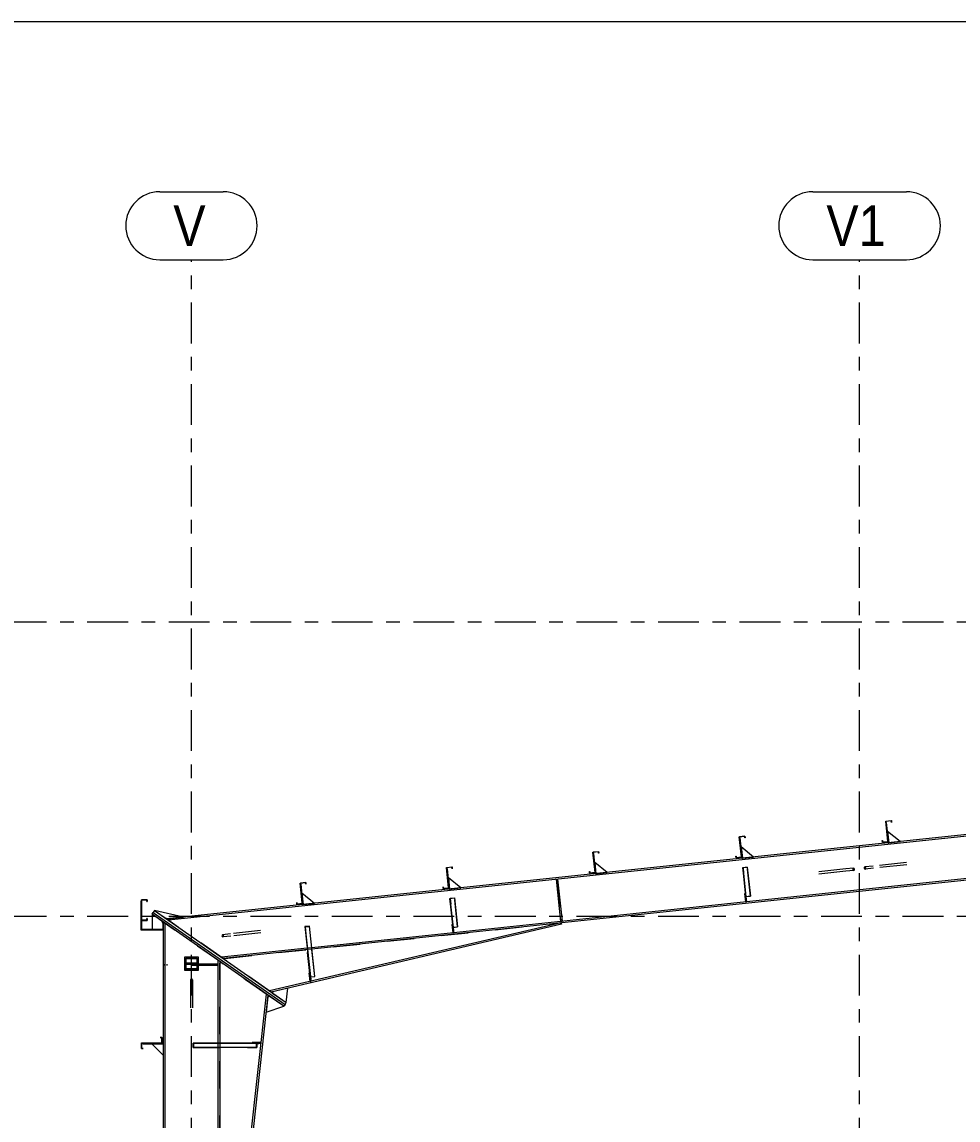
# Model space of a CAD drawing. Header units: millimetres. Extents: x -49 to 773, y -79 to 495.
# Drawn here: x 129.2 to 198.1, y 414.4 to 495.2 of the extents above; entities that cross this region are included whole.
import ezdxf

# ---------------------------------------------------------------- set-up
doc = ezdxf.new("R2010")
doc.units = ezdxf.units.MM
for name, pattern in [('XKITLINE00', [0]), ('XKITLINE02', [4, 2, -2]), ('XKITLINE03', [6, 3, -1, 1, -1])]:
    doc.linetypes.add(name, pattern=pattern)
for name, color, linetype, lineweight in [('DrawingSheet', 5, 'Continuous', 0), ('Part', 2, 'Continuous', 0), ('S-grid', 1, 'Continuous', 0)]:
    doc.layers.add(name, color=color, linetype=linetype, lineweight=lineweight)
doc.styles.add('ARIAL', font='ARIAL.TTF')

# ---------------------------------------------------------------- blocks, each defined once
blk = doc.blocks.new('*A285')
at = {"layer": 'Part'}
blk.add_hatch(color=3, dxfattribs=at).paths.add_polyline_path([(150.015, 428.642), (150.346, 428.677), (150.349, 428.649), (150.034, 428.615), (150.09, 428.084), (150.074, 428.083)], flags=17)
blk = doc.blocks.new('*A286')
at = {"layer": 'Part'}
blk.add_hatch(color=3, dxfattribs=at).paths.add_polyline_path([(160.689, 430.718), (161.021, 430.753), (161.023, 430.732), (160.708, 430.699), (160.75, 430.3), (160.734, 430.298)], flags=17)
blk = doc.blocks.new('*A287')
at = {"layer": 'Part'}
blk.add_hatch(color=3, dxfattribs=at).paths.add_polyline_path([(182.236, 432.991), (182.568, 433.026), (182.57, 433.005), (182.255, 432.971), (182.297, 432.573), (182.281, 432.571)], flags=17)
blk = doc.blocks.new('*A294')
at = {"layer": 'Part'}
blk.add_hatch(color=3, dxfattribs=at).paths.add_polyline_path([(192.756, 436.396), (193.17, 436.44), (193.183, 436.315), (193.168, 436.314), (193.157, 436.423), (192.772, 436.382), (192.93, 434.889), (192.515, 434.845), (192.502, 434.97), (192.517, 434.971), (192.529, 434.862), (192.913, 434.902)], flags=17)
blk = doc.blocks.new('*A298')
at = {"layer": 'Part'}
blk.add_hatch(color=3, dxfattribs=at).paths.add_polyline_path([(181.982, 435.259), (182.396, 435.303), (182.41, 435.179), (182.395, 435.177), (182.383, 435.287), (181.999, 435.246), (182.156, 433.753), (181.742, 433.709), (181.729, 433.833), (181.744, 433.835), (181.755, 433.726), (182.14, 433.766)], flags=17)
blk = doc.blocks.new('*A299')
at = {"layer": 'Part'}
blk.add_hatch(color=3, dxfattribs=at).paths.add_polyline_path([(171.209, 434.123), (171.623, 434.167), (171.636, 434.042), (171.621, 434.041), (171.61, 434.15), (171.225, 434.11), (171.383, 432.616), (170.968, 432.573), (170.955, 432.697), (170.97, 432.699), (170.982, 432.589), (171.366, 432.63)], flags=17)
blk = doc.blocks.new('*A301')
at = {"layer": 'Part'}
blk.add_hatch(color=3, dxfattribs=at).paths.add_polyline_path([(160.435, 432.987), (160.849, 433.03), (160.862, 432.906), (160.848, 432.905), (160.836, 433.014), (160.451, 432.973), (160.609, 431.48), (160.195, 431.436), (160.181, 431.561), (160.196, 431.562), (160.208, 431.453), (160.592, 431.493)], flags=17)
blk = doc.blocks.new('*A302')
at = {"layer": 'Part'}
blk.add_hatch(color=3, dxfattribs=at).paths.add_polyline_path([(149.661, 431.85), (150.076, 431.894), (150.089, 431.77), (150.074, 431.768), (150.062, 431.878), (149.678, 431.837), (149.835, 430.344), (149.421, 430.3), (149.408, 430.424), (149.423, 430.426), (149.434, 430.316), (149.819, 430.357)], flags=17)
blk = doc.blocks.new('*A304')
at = {"layer": 'Part'}
blk.add_hatch(color=3, dxfattribs=at).paths.add_polyline_path([(137.983, 429.102), (137.983, 430.619), (138.4, 430.619), (138.4, 430.494), (138.385, 430.494), (138.385, 430.604), (137.998, 430.604), (137.998, 429.117), (138.385, 429.117), (138.385, 429.227), (138.4, 429.227), (138.4, 429.102)], flags=17)
blk = doc.blocks.new('*A305')
at = {"layer": 'Part'}
blk.add_hatch(color=3, dxfattribs=at).paths.add_polyline_path([(139.375, 420.467), (139.375, 420.482), (139.5, 420.482), (139.5, 420.065), (137.998, 420.065), (137.998, 419.678), (138.108, 419.678), (138.108, 419.663), (137.983, 419.663), (137.983, 420.08), (139.485, 420.08), (139.485, 420.467)], flags=17)
blk = doc.blocks.new('*A306')
at = {"layer": 'Part'}
blk.add_hatch(color=3, dxfattribs=at).paths.add_polyline_path([(181.982, 435.259), (182.396, 435.303), (182.41, 435.179), (182.395, 435.177), (182.383, 435.287), (181.999, 435.246), (182.156, 433.753), (181.742, 433.709), (181.729, 433.833), (181.744, 433.835), (181.755, 433.726), (182.14, 433.766)], flags=17)
blk = doc.blocks.new('*A307')
at = {"layer": 'Part'}
blk.add_hatch(color=3, dxfattribs=at).paths.add_polyline_path([(171.209, 434.123), (171.623, 434.167), (171.636, 434.042), (171.621, 434.041), (171.61, 434.15), (171.225, 434.11), (171.383, 432.616), (170.968, 432.573), (170.955, 432.697), (170.97, 432.699), (170.982, 432.589), (171.366, 432.63)], flags=17)
blk = doc.blocks.new('*A309')
at = {"layer": 'Part'}
blk.add_hatch(color=3, dxfattribs=at).paths.add_polyline_path([(160.435, 432.987), (160.849, 433.03), (160.862, 432.906), (160.848, 432.905), (160.836, 433.014), (160.451, 432.973), (160.609, 431.48), (160.195, 431.436), (160.181, 431.561), (160.196, 431.562), (160.208, 431.453), (160.592, 431.493)], flags=17)
blk = doc.blocks.new('*A310')
at = {"layer": 'Part'}
blk.add_hatch(color=3, dxfattribs=at).paths.add_polyline_path([(149.661, 431.85), (150.076, 431.894), (150.089, 431.77), (150.074, 431.768), (150.062, 431.878), (149.678, 431.837), (149.835, 430.344), (149.421, 430.3), (149.408, 430.424), (149.423, 430.426), (149.434, 430.316), (149.819, 430.357)], flags=17)
blk = doc.blocks.new('*A312')
at = {"layer": 'Part'}
blk.add_hatch(color=3, dxfattribs=at).paths.add_polyline_path([(141.783, 419.732), (141.783, 420.065), (142.444, 420.065), (142.444, 420.048), (141.816, 420.048), (141.816, 419.732)], flags=17)
blk = doc.blocks.new('*A313')
at = {"layer": 'Part'}
blk.add_hatch(color=3, dxfattribs=at).paths.add_polyline_path([(139.375, 420.467), (139.375, 420.482), (139.5, 420.482), (139.5, 420.065), (137.998, 420.065), (137.998, 419.678), (138.108, 419.678), (138.108, 419.663), (137.983, 419.663), (137.983, 420.08), (139.485, 420.08), (139.485, 420.467)], flags=17)
blk = doc.blocks.new('*A320')
at = {"layer": 'Part'}
blk.add_hatch(color=3, dxfattribs=at).paths.add_polyline_path([(192.756, 436.396), (193.17, 436.44), (193.183, 436.315), (193.168, 436.314), (193.157, 436.423), (192.772, 436.382), (192.93, 434.889), (192.515, 434.845), (192.502, 434.97), (192.517, 434.971), (192.529, 434.862), (192.913, 434.902)], flags=17)
blk = doc.blocks.new('*A395')
at = {"layer": 'DrawingSheet', "color": 5, "linetype": 'XKITLINE00', "lineweight": 0}
blk.add_line((773.263, 495.232), (-46.737, 495.232), dxfattribs=at)
blk = doc.blocks.new('*A1380')
at = {"layer": 'S-grid', "color": 1, "linetype": 'XKITLINE03', "lineweight": 0}
blk.add_line((-10, 451.065), (252.703, 451.065), dxfattribs=at)
blk = doc.blocks.new('*A1381')
at = {"layer": 'S-grid', "color": 1, "linetype": 'XKITLINE03', "lineweight": 0}
blk.add_line((-10, 429.398), (569.742, 429.398), dxfattribs=at)
blk = doc.blocks.new('*A1431')
at = {"layer": 'S-grid', "color": 1, "linetype": 'XKITLINE03', "lineweight": 0}
blk.add_line((190.833, 333.575), (190.833, 477.732), dxfattribs=at)
at = {"layer": 'S-grid', "color": 3, "style": 'ARIAL', "width": 0.85}
blk.add_text('V1', height=3, dxfattribs=at).set_placement((188.386, 478.732))
blk = doc.blocks.new('*A1432')
at = {"layer": 'S-grid', "color": 1, "linetype": 'XKITLINE03', "lineweight": 0}
blk.add_line((141.667, 333.575), (141.667, 477.732), dxfattribs=at)
at = {"layer": 'S-grid', "color": 3, "style": 'ARIAL', "width": 0.85}
blk.add_text('V', height=3, dxfattribs=at).set_placement((140.332, 478.732))
blk = doc.blocks.new('*A1441')
at = {"layer": 'Part', "color": 2, "linetype": 'XKITLINE00', "lineweight": 0}
for p, q in [((192.823, 436.302), (192.781, 436.298)), ((192.98, 434.811), (192.823, 436.302)), ((192.93, 434.889), (192.938, 434.806))]:
    blk.add_line(p, q, dxfattribs=at)
at = {"layer": 'Part', "color": 7, "linetype": 'XKITLINE02', "lineweight": 0}
for p, q in [((192.781, 436.298), (192.93, 434.889)), ((192.938, 434.806), (192.98, 434.811))]:
    blk.add_line(p, q, dxfattribs=at)
blk = doc.blocks.new('*A1442')
at = {"layer": 'Part', "color": 2, "linetype": 'XKITLINE00', "lineweight": 0}
blk.add_line((193.809, 434.898), (192.892, 435.639), dxfattribs=at)
at = {"layer": 'Part', "color": 7, "linetype": 'XKITLINE02', "lineweight": 0}
for p, q in [((192.892, 435.639), (192.98, 434.811)), ((192.98, 434.811), (193.809, 434.898))]:
    blk.add_line(p, q, dxfattribs=at)
blk = doc.blocks.new('*A1556')
at = {"layer": 'Part', "color": 2, "linetype": 'XKITLINE00', "lineweight": 0}
for p, q in [((139.583, 428.975), (139.583, 354.357)), ((139.717, 428.882), (139.717, 354.357)), ((143.617, 426.156), (143.617, 420.065)), ((143.75, 426.063), (143.75, 420.065)), ((143.617, 419.732), (143.617, 354.357)), ((143.75, 419.732), (143.75, 354.357))]:
    blk.add_line(p, q, dxfattribs=at)
at = {"layer": 'Part', "color": 7, "linetype": 'XKITLINE02', "lineweight": 0}
for p, q in [((143.75, 426.063), (139.583, 428.975)), ((143.617, 420.065), (143.617, 419.732)), ((143.75, 420.065), (143.75, 419.732)), ((143.75, 354.357), (139.583, 354.357))]:
    blk.add_line(p, q, dxfattribs=at)
blk = doc.blocks.new('*A1557')
at = {"layer": 'Part', "color": 2, "linetype": 'XKITLINE00', "lineweight": 0}
for p, q in [((143.85, 425.993), (143.75, 425.94)), ((143.75, 425.94), (143.851, 425.992)), ((147.165, 423.676), (143.75, 392.729)), ((147.29, 423.589), (143.883, 392.715)), ((143.883, 392.715), (143.75, 392.729))]:
    blk.add_line(p, q, dxfattribs=at)
at = {"layer": 'Part', "color": 7, "linetype": 'XKITLINE02', "lineweight": 0}
for p, q in [((143.852, 425.994), (143.85, 425.993)), ((143.852, 425.994), (143.851, 425.992)), ((147.29, 423.589), (143.851, 425.992)), ((147.165, 423.676), (143.852, 425.994)), ((143.75, 425.94), (143.75, 425.94)), ((143.75, 392.729), (143.75, 425.94)), ((143.75, 425.94), (143.75, 425.94))]:
    blk.add_line(p, q, dxfattribs=at)
blk = doc.blocks.new('*A1558')
at = {"layer": 'Part', "color": 7, "linetype": 'XKITLINE02', "lineweight": 0}
for p, q in [((147.276, 423.464), (147.153, 422.346)), ((148.456, 422.773), (147.392, 423.517))]:
    blk.add_line(p, q, dxfattribs=at)
at = {"layer": 'Part', "color": 2, "linetype": 'XKITLINE00', "lineweight": 0}
for p, q in [((147.153, 422.346), (148.456, 422.773)), ((147.392, 423.517), (147.276, 423.464))]:
    blk.add_line(p, q, dxfattribs=at)
blk = doc.blocks.new('*A1559')
at = {"layer": 'Part', "color": 2, "linetype": 'XKITLINE00', "lineweight": 0}
for p, q in [((141.079, 429.336), (138.955, 429.821)), ((139.734, 429.277), (139.96, 429.218))]:
    blk.add_line(p, q, dxfattribs=at)
at = {"layer": 'Part', "color": 7, "linetype": 'XKITLINE02', "lineweight": 0}
for p, q in [((138.955, 429.821), (139.734, 429.277)), ((139.96, 429.218), (141.079, 429.336))]:
    blk.add_line(p, q, dxfattribs=at)
blk = doc.blocks.new('*A1560')
at = {"layer": 'Part', "color": 2, "linetype": 'XKITLINE00', "lineweight": 0}
for p, q in [((150.346, 428.677), (150.015, 428.642)), ((150.015, 428.642), (150.395, 425.034)), ((150.034, 428.615), (150.349, 428.649)), ((150.034, 428.615), (150.09, 428.084)), ((150.738, 424.966), (150.346, 428.677)), ((150.09, 428.084), (150.074, 428.083)), ((150.09, 428.084), (150.443, 424.746)), ((150.423, 424.933), (150.738, 424.966)), ((150.426, 424.744), (150.443, 424.746))]:
    blk.add_line(p, q, dxfattribs=at)
at = {"layer": 'Part', "color": 7, "linetype": 'XKITLINE02', "lineweight": 0}
for p, q in [((150.395, 425.034), (150.426, 424.744)), ((150.405, 424.941), (150.737, 424.976))]:
    blk.add_line(p, q, dxfattribs=at)
blk = doc.blocks.new('*A1561')
at = {"layer": 'Part', "color": 7, "linetype": 'XKITLINE02', "lineweight": 0}
for p, q in [((150.426, 424.744), (150.015, 428.642)), ((150.443, 424.746), (150.034, 428.615)), ((150.738, 424.966), (150.346, 428.677)), ((150.405, 424.941), (150.737, 424.976)), ((150.423, 424.933), (150.738, 424.966)), ((150.426, 424.744), (150.443, 424.746))]:
    blk.add_line(p, q, dxfattribs=at)
blk = doc.blocks.new('*A1562')
at = {"layer": 'Part', "color": 2, "linetype": 'XKITLINE00', "lineweight": 0}
for p, q in [((150.333, 425.229), (150.374, 425.233)), ((150.399, 424.607), (150.333, 425.229)), ((150.395, 425.034), (150.44, 424.612)), ((150.44, 424.612), (150.399, 424.607))]:
    blk.add_line(p, q, dxfattribs=at)
at = {"layer": 'Part', "color": 7, "linetype": 'XKITLINE02', "lineweight": 0}
for p, q in [((150.374, 425.233), (150.395, 425.034)), ((150.385, 424.732), (150.427, 424.736)), ((150.44, 424.612), (150.44, 424.612)), ((150.44, 424.612), (150.44, 424.612))]:
    blk.add_line(p, q, dxfattribs=at)
blk = doc.blocks.new('*A1563')
at = {"layer": 'Part', "color": 7, "linetype": 'XKITLINE02', "lineweight": 0}
for p, q in [((150.374, 425.233), (150.333, 425.229)), ((150.333, 425.229), (150.399, 424.607)), ((150.44, 424.612), (150.374, 425.233)), ((150.385, 424.732), (150.427, 424.736)), ((150.399, 424.607), (150.44, 424.612))]:
    blk.add_line(p, q, dxfattribs=at)
blk = doc.blocks.new('*A1564')
at = {"layer": 'Part', "color": 2, "linetype": 'XKITLINE00', "lineweight": 0}
for p, q in [((149.728, 431.757), (149.687, 431.752)), ((149.886, 430.265), (149.728, 431.757)), ((149.835, 430.344), (149.844, 430.261))]:
    blk.add_line(p, q, dxfattribs=at)
at = {"layer": 'Part', "color": 7, "linetype": 'XKITLINE02', "lineweight": 0}
for p, q in [((149.687, 431.752), (149.835, 430.344)), ((149.844, 430.261), (149.886, 430.265))]:
    blk.add_line(p, q, dxfattribs=at)
blk = doc.blocks.new('*A1565')
at = {"layer": 'Part', "color": 2, "linetype": 'XKITLINE00', "lineweight": 0}
blk.add_line((150.714, 430.353), (149.798, 431.094), dxfattribs=at)
at = {"layer": 'Part', "color": 7, "linetype": 'XKITLINE02', "lineweight": 0}
for p, q in [((149.798, 431.094), (149.886, 430.265)), ((149.886, 430.265), (150.714, 430.353))]:
    blk.add_line(p, q, dxfattribs=at)
blk = doc.blocks.new('*A1566')
at = {"layer": 'Part', "color": 7, "linetype": 'XKITLINE02', "lineweight": 0}
for p, q in [((143.617, 425.867), (139.717, 425.867)), ((139.717, 425.784), (139.717, 425.867)), ((143.617, 425.784), (139.717, 425.784)), ((139.842, 425.867), (139.842, 425.784)), ((143.492, 425.784), (143.492, 425.867)), ((143.617, 425.867), (143.617, 425.784))]:
    blk.add_line(p, q, dxfattribs=at)
blk = doc.blocks.new('*A1567')
at = {"layer": 'Part', "color": 7, "linetype": 'XKITLINE02', "lineweight": 0}
for p, q in [((141.167, 425.95), (141.167, 425.867)), ((142.167, 425.95), (141.167, 425.95)), ((141.167, 425.867), (142.167, 425.867)), ((142.167, 425.867), (142.167, 425.95))]:
    blk.add_line(p, q, dxfattribs=at)
blk = doc.blocks.new('*A1568')
at = {"layer": 'Part', "color": 7, "linetype": 'XKITLINE02', "lineweight": 0}
for p, q in [((141.167, 426.409), (142.167, 426.409)), ((141.167, 425.409), (141.167, 426.409)), ((142.167, 426.409), (142.167, 425.409)), ((142.167, 425.409), (141.167, 425.409))]:
    blk.add_line(p, q, dxfattribs=at)
blk = doc.blocks.new('*A1569')
at = {"layer": 'Part', "color": 7, "linetype": 'XKITLINE02', "lineweight": 0}
for p, q in [((144.126, 426.306), (168.865, 428.915)), ((147.537, 423.822), (144.104, 426.222))]:
    blk.add_line(p, q, dxfattribs=at)
at = {"layer": 'Part', "color": 2, "linetype": 'XKITLINE00', "lineweight": 0}
for p, q in [((168.865, 428.915), (147.418, 423.906)), ((168.89, 428.81), (147.537, 423.822)), ((168.865, 428.915), (168.89, 428.81)), ((144.126, 426.306), (144.104, 426.222))]:
    blk.add_line(p, q, dxfattribs=at)
blk = doc.blocks.new('*A1570')
at = {"layer": 'Part', "color": 7, "linetype": 'XKITLINE02', "lineweight": 0}
for p, q in [((160.89, 428.811), (160.849, 428.807)), ((160.849, 428.807), (160.915, 428.186)), ((160.956, 428.19), (160.89, 428.811)), ((160.901, 428.31), (160.943, 428.314)), ((160.915, 428.186), (160.956, 428.19))]:
    blk.add_line(p, q, dxfattribs=at)
blk = doc.blocks.new('*A1571')
at = {"layer": 'Part', "color": 2, "linetype": 'XKITLINE00', "lineweight": 0}
for p, q in [((160.849, 428.807), (160.89, 428.811)), ((160.915, 428.186), (160.849, 428.807)), ((160.918, 428.552), (160.956, 428.19))]:
    blk.add_line(p, q, dxfattribs=at)
at = {"layer": 'Part', "color": 7, "linetype": 'XKITLINE02', "lineweight": 0}
for p, q in [((160.89, 428.811), (160.918, 428.552)), ((160.901, 428.31), (160.943, 428.314)), ((160.956, 428.19), (160.915, 428.186))]:
    blk.add_line(p, q, dxfattribs=at)
blk = doc.blocks.new('*A1572')
at = {"layer": 'Part', "color": 7, "linetype": 'XKITLINE02', "lineweight": 0}
for p, q in [((160.941, 428.33), (160.689, 430.718)), ((160.958, 428.331), (160.708, 430.699)), ((161.247, 428.613), (161.021, 430.753)), ((160.914, 428.591), (161.245, 428.626)), ((160.932, 428.58), (161.247, 428.613)), ((160.941, 428.33), (160.958, 428.331))]:
    blk.add_line(p, q, dxfattribs=at)
blk = doc.blocks.new('*A1573')
at = {"layer": 'Part', "color": 2, "linetype": 'XKITLINE00', "lineweight": 0}
for p, q in [((160.689, 430.718), (161.021, 430.753)), ((160.734, 430.298), (160.689, 430.718)), ((161.023, 430.732), (160.708, 430.699)), ((160.708, 430.699), (160.75, 430.3)), ((160.75, 430.3), (160.734, 430.298)), ((160.734, 430.298), (160.918, 428.552)), ((160.958, 428.331), (160.75, 430.3)), ((161.021, 430.753), (161.247, 428.613)), ((160.932, 428.58), (161.247, 428.613)), ((160.941, 428.33), (160.958, 428.331))]:
    blk.add_line(p, q, dxfattribs=at)
at = {"layer": 'Part', "color": 7, "linetype": 'XKITLINE02', "lineweight": 0}
for p, q in [((160.914, 428.591), (161.245, 428.626)), ((160.918, 428.552), (160.941, 428.33))]:
    blk.add_line(p, q, dxfattribs=at)
blk = doc.blocks.new('*A1574')
at = {"layer": 'Part', "color": 2, "linetype": 'XKITLINE00', "lineweight": 0}
blk.add_line((172.261, 432.625), (171.345, 433.367), dxfattribs=at)
at = {"layer": 'Part', "color": 7, "linetype": 'XKITLINE02', "lineweight": 0}
for p, q in [((171.345, 433.367), (171.433, 432.538)), ((171.433, 432.538), (172.261, 432.625))]:
    blk.add_line(p, q, dxfattribs=at)
blk = doc.blocks.new('*A1575')
at = {"layer": 'Part', "color": 2, "linetype": 'XKITLINE00', "lineweight": 0}
for p, q in [((171.275, 434.03), (171.234, 434.025)), ((171.433, 432.538), (171.275, 434.03)), ((171.383, 432.616), (171.391, 432.533))]:
    blk.add_line(p, q, dxfattribs=at)
at = {"layer": 'Part', "color": 7, "linetype": 'XKITLINE02', "lineweight": 0}
for p, q in [((171.234, 434.025), (171.383, 432.616)), ((171.391, 432.533), (171.433, 432.538))]:
    blk.add_line(p, q, dxfattribs=at)
blk = doc.blocks.new('*A1576')
at = {"layer": 'Part', "color": 7, "linetype": 'XKITLINE02', "lineweight": 0}
for p, q in [((168.527, 432.122), (168.609, 432.131)), ((168.54, 431.998), (168.623, 432.007)), ((168.84, 429.147), (168.923, 429.156)), ((168.853, 429.023), (168.936, 429.032))]:
    blk.add_line(p, q, dxfattribs=at)
at = {"layer": 'Part', "color": 2, "linetype": 'XKITLINE00', "lineweight": 0}
for p, q in [((168.853, 429.023), (168.527, 432.122)), ((168.609, 432.131), (168.936, 429.032))]:
    blk.add_line(p, q, dxfattribs=at)
blk = doc.blocks.new('*A1577')
at = {"layer": 'Part', "color": 7, "linetype": 'XKITLINE02', "lineweight": 0}
for p, q in [((168.527, 432.122), (168.609, 432.131)), ((168.527, 432.122), (168.853, 429.023)), ((168.54, 431.998), (168.623, 432.007)), ((168.609, 432.131), (168.936, 429.032)), ((168.923, 429.156), (168.84, 429.147)), ((168.936, 429.032), (168.853, 429.023))]:
    blk.add_line(p, q, dxfattribs=at)
blk = doc.blocks.new('*A1578')
at = {"layer": 'Part', "color": 2, "linetype": 'XKITLINE00', "lineweight": 0}
for p, q in [((160.502, 432.893), (160.46, 432.889)), ((160.659, 431.402), (160.502, 432.893)), ((160.609, 431.48), (160.618, 431.397))]:
    blk.add_line(p, q, dxfattribs=at)
at = {"layer": 'Part', "color": 7, "linetype": 'XKITLINE02', "lineweight": 0}
for p, q in [((160.46, 432.889), (160.609, 431.48)), ((160.618, 431.397), (160.659, 431.402))]:
    blk.add_line(p, q, dxfattribs=at)
blk = doc.blocks.new('*A1579')
at = {"layer": 'Part', "color": 2, "linetype": 'XKITLINE00', "lineweight": 0}
blk.add_line((161.488, 431.489), (160.572, 432.23), dxfattribs=at)
at = {"layer": 'Part', "color": 7, "linetype": 'XKITLINE02', "lineweight": 0}
for p, q in [((160.572, 432.23), (160.659, 431.402)), ((160.659, 431.402), (161.488, 431.489))]:
    blk.add_line(p, q, dxfattribs=at)
blk = doc.blocks.new('*A1580')
at = {"layer": 'Part', "color": 2, "linetype": 'XKITLINE00', "lineweight": 0}
blk.add_line((183.035, 433.762), (182.119, 434.503), dxfattribs=at)
at = {"layer": 'Part', "color": 7, "linetype": 'XKITLINE02', "lineweight": 0}
for p, q in [((182.119, 434.503), (182.206, 433.674)), ((182.206, 433.674), (183.035, 433.762))]:
    blk.add_line(p, q, dxfattribs=at)
blk = doc.blocks.new('*A1581')
at = {"layer": 'Part', "color": 2, "linetype": 'XKITLINE00', "lineweight": 0}
for p, q in [((182.049, 435.166), (182.008, 435.162)), ((182.206, 433.674), (182.049, 435.166)), ((182.156, 433.753), (182.165, 433.67))]:
    blk.add_line(p, q, dxfattribs=at)
at = {"layer": 'Part', "color": 7, "linetype": 'XKITLINE02', "lineweight": 0}
for p, q in [((182.008, 435.162), (182.156, 433.753)), ((182.165, 433.67), (182.206, 433.674))]:
    blk.add_line(p, q, dxfattribs=at)
blk = doc.blocks.new('*A1582')
at = {"layer": 'Part', "color": 7, "linetype": 'XKITLINE02', "lineweight": 0}
for p, q in [((182.438, 431.084), (182.396, 431.08)), ((182.396, 431.08), (182.462, 430.458)), ((182.503, 430.463), (182.438, 431.084)), ((182.449, 430.583), (182.49, 430.587)), ((182.462, 430.458), (182.503, 430.463))]:
    blk.add_line(p, q, dxfattribs=at)
blk = doc.blocks.new('*A1583')
at = {"layer": 'Part', "color": 2, "linetype": 'XKITLINE00', "lineweight": 0}
for p, q in [((182.396, 431.08), (182.438, 431.084)), ((182.462, 430.458), (182.396, 431.08)), ((182.465, 430.824), (182.503, 430.463))]:
    blk.add_line(p, q, dxfattribs=at)
at = {"layer": 'Part', "color": 7, "linetype": 'XKITLINE02', "lineweight": 0}
for p, q in [((182.438, 431.084), (182.465, 430.824)), ((182.449, 430.583), (182.49, 430.587)), ((182.503, 430.463), (182.462, 430.458))]:
    blk.add_line(p, q, dxfattribs=at)
blk = doc.blocks.new('*A1584')
at = {"layer": 'Part', "color": 7, "linetype": 'XKITLINE02', "lineweight": 0}
for p, q in [((182.488, 430.602), (182.236, 432.991)), ((182.505, 430.604), (182.255, 432.971)), ((182.794, 430.886), (182.568, 433.026)), ((182.461, 430.864), (182.792, 430.899)), ((182.479, 430.853), (182.794, 430.886)), ((182.488, 430.602), (182.505, 430.604))]:
    blk.add_line(p, q, dxfattribs=at)
blk = doc.blocks.new('*A1585')
at = {"layer": 'Part', "color": 2, "linetype": 'XKITLINE00', "lineweight": 0}
for p, q in [((182.236, 432.991), (182.568, 433.026)), ((182.281, 432.571), (182.236, 432.991)), ((182.57, 433.005), (182.255, 432.971)), ((182.255, 432.971), (182.297, 432.573)), ((182.297, 432.573), (182.281, 432.571)), ((182.281, 432.571), (182.465, 430.824)), ((182.505, 430.604), (182.297, 432.573)), ((182.568, 433.026), (182.794, 430.886)), ((182.479, 430.853), (182.794, 430.886)), ((182.488, 430.602), (182.505, 430.604))]:
    blk.add_line(p, q, dxfattribs=at)
at = {"layer": 'Part', "color": 7, "linetype": 'XKITLINE02', "lineweight": 0}
for p, q in [((182.461, 430.864), (182.792, 430.899)), ((182.465, 430.824), (182.488, 430.602))]:
    blk.add_line(p, q, dxfattribs=at)
blk = doc.blocks.new('*A1586')
at = {"layer": 'Part', "color": 2, "linetype": 'XKITLINE00', "lineweight": 0}
for p, q in [((239.119, 439.677), (139.836, 429.205)), ((239.13, 439.569), (139.972, 429.111)), ((236.371, 436.144), (150.514, 427.089)), ((236.382, 436.037), (150.525, 426.981)), ((239.457, 436.47), (236.702, 436.179)), ((239.468, 436.362), (236.714, 436.072)), ((150.182, 427.054), (143.867, 426.387)), ((150.194, 426.946), (144.003, 426.293))]:
    blk.add_line(p, q, dxfattribs=at)
at = {"layer": 'Part', "color": 7, "linetype": 'XKITLINE02', "lineweight": 0}
for p, q in [((239.468, 436.362), (239.119, 439.677)), ((236.702, 436.179), (236.371, 436.144)), ((236.714, 436.072), (236.382, 436.037)), ((144.003, 426.293), (139.836, 429.205)), ((150.514, 427.089), (150.182, 427.054)), ((150.525, 426.981), (150.194, 426.946))]:
    blk.add_line(p, q, dxfattribs=at)
blk = doc.blocks.new('*A1593')
at = {"layer": 'Part', "color": 2, "linetype": 'XKITLINE00', "lineweight": 0}
for p, q in [((192.756, 436.396), (193.17, 436.44)), ((192.913, 434.902), (192.756, 436.396)), ((193.157, 436.423), (192.772, 436.382)), ((192.772, 436.382), (192.93, 434.889)), ((193.168, 436.314), (193.157, 436.423)), ((193.183, 436.315), (193.168, 436.314)), ((193.17, 436.44), (193.183, 436.315)), ((192.502, 434.97), (192.517, 434.971)), ((192.515, 434.845), (192.502, 434.97)), ((192.93, 434.889), (192.515, 434.845)), ((192.517, 434.971), (192.529, 434.862)), ((192.529, 434.862), (192.913, 434.902))]:
    blk.add_line(p, q, dxfattribs=at)
blk = doc.blocks.new('*A1596')
at = {"layer": 'Part', "color": 7, "linetype": 'XKITLINE02', "lineweight": 0}
for p, q in [((194.292, 433.357), (191.833, 433.097)), ((194.309, 433.191), (191.85, 432.932))]:
    blk.add_line(p, q, dxfattribs=at)
at = {"layer": 'Part', "color": 2, "linetype": 'XKITLINE00', "lineweight": 0}
for p, q in [((191.179, 433.004), (191.167, 432.943)), ((191.167, 432.943), (191.192, 432.887)), ((191.222, 433.033), (191.179, 433.004)), ((191.192, 432.887), (191.239, 432.867)), ((191.833, 433.097), (191.222, 433.033)), ((191.269, 433.013), (191.222, 433.033)), ((191.85, 432.932), (191.239, 432.867)), ((191.239, 432.867), (191.282, 432.896)), ((191.294, 432.957), (191.269, 433.013)), ((191.282, 432.896), (191.294, 432.957))]:
    blk.add_line(p, q, dxfattribs=at)
blk = doc.blocks.new('*A1617')
at = {"layer": 'Part', "color": 2, "linetype": 'XKITLINE00', "lineweight": 0}
for p, q in [((181.982, 435.259), (182.396, 435.303)), ((182.14, 433.766), (181.982, 435.259)), ((182.383, 435.287), (181.999, 435.246)), ((181.999, 435.246), (182.156, 433.753)), ((182.395, 435.177), (182.383, 435.287)), ((182.41, 435.179), (182.395, 435.177)), ((182.396, 435.303), (182.41, 435.179)), ((181.729, 433.833), (181.744, 433.835)), ((181.742, 433.709), (181.729, 433.833)), ((182.156, 433.753), (181.742, 433.709)), ((181.744, 433.835), (181.755, 433.726)), ((181.755, 433.726), (182.14, 433.766))]:
    blk.add_line(p, q, dxfattribs=at)
blk = doc.blocks.new('*A1618')
at = {"layer": 'Part', "color": 2, "linetype": 'XKITLINE00', "lineweight": 0}
for p, q in [((171.209, 434.123), (171.623, 434.167)), ((171.366, 432.63), (171.209, 434.123)), ((171.61, 434.15), (171.225, 434.11)), ((171.225, 434.11), (171.383, 432.616)), ((171.621, 434.041), (171.61, 434.15)), ((171.623, 434.167), (171.636, 434.042)), ((171.636, 434.042), (171.621, 434.041)), ((170.955, 432.697), (170.97, 432.699)), ((170.968, 432.573), (170.955, 432.697)), ((171.383, 432.616), (170.968, 432.573)), ((170.97, 432.699), (170.982, 432.589)), ((170.982, 432.589), (171.366, 432.63))]:
    blk.add_line(p, q, dxfattribs=at)
blk = doc.blocks.new('*A1620')
at = {"layer": 'Part', "color": 2, "linetype": 'XKITLINE00', "lineweight": 0}
for p, q in [((160.435, 432.987), (160.849, 433.03)), ((160.592, 431.493), (160.435, 432.987)), ((160.836, 433.014), (160.451, 432.973)), ((160.451, 432.973), (160.609, 431.48)), ((160.848, 432.905), (160.836, 433.014)), ((160.862, 432.906), (160.848, 432.905)), ((160.849, 433.03), (160.862, 432.906)), ((160.181, 431.561), (160.196, 431.562)), ((160.195, 431.436), (160.181, 431.561)), ((160.609, 431.48), (160.195, 431.436)), ((160.196, 431.562), (160.208, 431.453)), ((160.208, 431.453), (160.592, 431.493))]:
    blk.add_line(p, q, dxfattribs=at)
blk = doc.blocks.new('*A1621')
at = {"layer": 'Part', "color": 2, "linetype": 'XKITLINE00', "lineweight": 0}
for p, q in [((149.661, 431.85), (150.076, 431.894)), ((149.819, 430.357), (149.661, 431.85)), ((150.062, 431.878), (149.678, 431.837)), ((149.678, 431.837), (149.835, 430.344)), ((150.074, 431.768), (150.062, 431.878)), ((150.089, 431.77), (150.074, 431.768)), ((150.076, 431.894), (150.089, 431.77)), ((149.408, 430.424), (149.423, 430.426)), ((149.421, 430.3), (149.408, 430.424)), ((149.835, 430.344), (149.421, 430.3)), ((149.423, 430.426), (149.434, 430.316)), ((149.434, 430.316), (149.819, 430.357))]:
    blk.add_line(p, q, dxfattribs=at)
blk = doc.blocks.new('*A1623')
at = {"layer": 'Part', "color": 2, "linetype": 'XKITLINE00', "lineweight": 0}
for p, q in [((137.983, 429.102), (137.983, 430.619)), ((137.983, 430.619), (138.4, 430.619)), ((138.385, 430.604), (137.998, 430.604)), ((137.998, 430.604), (137.998, 429.117)), ((138.385, 430.494), (138.385, 430.604)), ((138.4, 430.494), (138.385, 430.494)), ((138.4, 430.619), (138.4, 430.494)), ((138.385, 429.117), (138.385, 429.227)), ((138.385, 429.227), (138.4, 429.227)), ((138.4, 429.227), (138.4, 429.102)), ((138.4, 429.102), (137.983, 429.102)), ((137.998, 429.117), (138.385, 429.117))]:
    blk.add_line(p, q, dxfattribs=at)
blk = doc.blocks.new('*A1624')
at = {"layer": 'Part', "color": 2, "linetype": 'XKITLINE00', "lineweight": 0}
for p, q in [((139.375, 420.482), (139.5, 420.482)), ((139.375, 420.467), (139.375, 420.482)), ((139.485, 420.467), (139.375, 420.467)), ((139.485, 420.08), (139.485, 420.467)), ((139.5, 420.482), (139.5, 420.065)), ((137.983, 419.663), (137.983, 420.08)), ((137.983, 420.08), (139.485, 420.08)), ((138.108, 419.663), (137.983, 419.663)), ((139.5, 420.065), (137.998, 420.065)), ((137.998, 420.065), (137.998, 419.678)), ((137.998, 419.678), (138.108, 419.678)), ((138.108, 419.678), (138.108, 419.663))]:
    blk.add_line(p, q, dxfattribs=at)
blk = doc.blocks.new('*A1625')
at = {"layer": 'Part', "color": 2, "linetype": 'XKITLINE00', "lineweight": 0}
for p, q in [((181.982, 435.259), (182.396, 435.303)), ((182.14, 433.766), (181.982, 435.259)), ((182.383, 435.287), (181.999, 435.246)), ((181.999, 435.246), (182.156, 433.753)), ((182.395, 435.177), (182.383, 435.287)), ((182.41, 435.179), (182.395, 435.177)), ((182.396, 435.303), (182.41, 435.179)), ((181.729, 433.833), (181.744, 433.835)), ((181.742, 433.709), (181.729, 433.833)), ((182.156, 433.753), (181.742, 433.709)), ((181.744, 433.835), (181.755, 433.726)), ((181.755, 433.726), (182.14, 433.766))]:
    blk.add_line(p, q, dxfattribs=at)
blk = doc.blocks.new('*A1626')
at = {"layer": 'Part', "color": 2, "linetype": 'XKITLINE00', "lineweight": 0}
for p, q in [((171.209, 434.123), (171.623, 434.167)), ((171.366, 432.63), (171.209, 434.123)), ((171.61, 434.15), (171.225, 434.11)), ((171.225, 434.11), (171.383, 432.616)), ((171.621, 434.041), (171.61, 434.15)), ((171.623, 434.167), (171.636, 434.042)), ((171.636, 434.042), (171.621, 434.041)), ((170.955, 432.697), (170.97, 432.699)), ((170.968, 432.573), (170.955, 432.697)), ((171.383, 432.616), (170.968, 432.573)), ((170.97, 432.699), (170.982, 432.589)), ((170.982, 432.589), (171.366, 432.63))]:
    blk.add_line(p, q, dxfattribs=at)
blk = doc.blocks.new('*A1628')
at = {"layer": 'Part', "color": 2, "linetype": 'XKITLINE00', "lineweight": 0}
for p, q in [((160.435, 432.987), (160.849, 433.03)), ((160.592, 431.493), (160.435, 432.987)), ((160.836, 433.014), (160.451, 432.973)), ((160.451, 432.973), (160.609, 431.48)), ((160.848, 432.905), (160.836, 433.014)), ((160.862, 432.906), (160.848, 432.905)), ((160.849, 433.03), (160.862, 432.906)), ((160.181, 431.561), (160.196, 431.562)), ((160.195, 431.436), (160.181, 431.561)), ((160.609, 431.48), (160.195, 431.436)), ((160.196, 431.562), (160.208, 431.453)), ((160.208, 431.453), (160.592, 431.493))]:
    blk.add_line(p, q, dxfattribs=at)
blk = doc.blocks.new('*A1629')
at = {"layer": 'Part', "color": 2, "linetype": 'XKITLINE00', "lineweight": 0}
for p, q in [((149.661, 431.85), (150.076, 431.894)), ((149.819, 430.357), (149.661, 431.85)), ((150.062, 431.878), (149.678, 431.837)), ((149.678, 431.837), (149.835, 430.344)), ((150.074, 431.768), (150.062, 431.878)), ((150.089, 431.77), (150.074, 431.768)), ((150.076, 431.894), (150.089, 431.77)), ((149.408, 430.424), (149.423, 430.426)), ((149.421, 430.3), (149.408, 430.424)), ((149.835, 430.344), (149.421, 430.3)), ((149.423, 430.426), (149.434, 430.316)), ((149.434, 430.316), (149.819, 430.357))]:
    blk.add_line(p, q, dxfattribs=at)
blk = doc.blocks.new('*A1631')
at = {"layer": 'Part', "color": 2, "linetype": 'XKITLINE00', "lineweight": 0}
for p, q in [((141.608, 424.772), (141.583, 424.72)), ((141.583, 424.72), (141.583, 424.265)), ((141.583, 424.72), (141.608, 424.668)), ((141.667, 424.793), (141.608, 424.772)), ((141.608, 424.668), (141.667, 424.647)), ((141.726, 424.772), (141.667, 424.793)), ((141.667, 424.647), (141.726, 424.668)), ((141.75, 424.72), (141.726, 424.772)), ((141.726, 424.668), (141.75, 424.72)), ((141.75, 424.72), (141.75, 424.265))]:
    blk.add_line(p, q, dxfattribs=at)
at = {"layer": 'Part', "color": 7, "linetype": 'XKITLINE02', "lineweight": 0}
for p, q in [((141.583, 424.265), (141.583, 422.654)), ((141.75, 424.265), (141.75, 422.654))]:
    blk.add_line(p, q, dxfattribs=at)
blk = doc.blocks.new('*A1632')
at = {"layer": 'Part', "color": 2, "linetype": 'XKITLINE00', "lineweight": 0}
for p, q in [((143.914, 428.019), (143.9, 427.958)), ((143.9, 427.958), (143.926, 427.901)), ((143.958, 428.048), (143.914, 428.019)), ((143.926, 427.901), (143.975, 427.882)), ((144.533, 428.108), (143.958, 428.048)), ((144.007, 428.028), (143.958, 428.048)), ((144.551, 427.943), (143.975, 427.882)), ((143.975, 427.882), (144.019, 427.911)), ((144.033, 427.972), (144.007, 428.028)), ((144.019, 427.911), (144.033, 427.972))]:
    blk.add_line(p, q, dxfattribs=at)
at = {"layer": 'Part', "color": 7, "linetype": 'XKITLINE02', "lineweight": 0}
for p, q in [((146.757, 428.343), (144.533, 428.108)), ((146.775, 428.177), (144.551, 427.943))]:
    blk.add_line(p, q, dxfattribs=at)
blk = doc.blocks.new('*A1633')
at = {"layer": 'Part', "color": 7, "linetype": 'XKITLINE02', "lineweight": 0}
for p, q in [((189.814, 432.885), (187.59, 432.65)), ((189.831, 432.719), (187.607, 432.484))]:
    blk.add_line(p, q, dxfattribs=at)
at = {"layer": 'Part', "color": 2, "linetype": 'XKITLINE00', "lineweight": 0}
for p, q in [((190.389, 432.945), (189.814, 432.885)), ((190.407, 432.779), (189.831, 432.719)), ((190.345, 432.916), (190.332, 432.855)), ((190.332, 432.855), (190.358, 432.799)), ((190.389, 432.945), (190.345, 432.916)), ((190.358, 432.799), (190.407, 432.779)), ((190.439, 432.926), (190.389, 432.945)), ((190.407, 432.779), (190.451, 432.809)), ((190.464, 432.869), (190.439, 432.926)), ((190.451, 432.809), (190.464, 432.869))]:
    blk.add_line(p, q, dxfattribs=at)
blk = doc.blocks.new('*A1638')
at = {"layer": 'Part', "color": 7, "linetype": 'XKITLINE02', "lineweight": 0}
for p, q in [((137.983, 430.619), (137.983, 429.102)), ((138.4, 430.619), (137.983, 430.619)), ((137.998, 429.117), (137.998, 430.604)), ((137.998, 430.604), (138.385, 430.604)), ((138.385, 430.604), (138.385, 430.494)), ((138.385, 430.494), (138.4, 430.494)), ((138.4, 430.494), (138.4, 430.619)), ((138.4, 429.227), (138.385, 429.227)), ((138.385, 429.227), (138.385, 429.117)), ((138.4, 429.102), (138.4, 429.227)), ((137.983, 429.102), (138.4, 429.102)), ((138.385, 429.117), (137.998, 429.117))]:
    blk.add_line(p, q, dxfattribs=at)
blk = doc.blocks.new('*A1639')
at = {"layer": 'Part', "color": 7, "linetype": 'XKITLINE02', "lineweight": 0}
for p, q in [((141.25, 426.325), (141.25, 425.492)), ((142.083, 426.325), (141.25, 426.325)), ((141.283, 425.525), (141.283, 426.292)), ((141.283, 426.292), (142.05, 426.292)), ((142.05, 426.292), (142.05, 425.525)), ((142.083, 425.492), (142.083, 426.325)), ((141.25, 425.492), (142.083, 425.492)), ((142.05, 425.525), (141.283, 425.525))]:
    blk.add_line(p, q, dxfattribs=at)
blk = doc.blocks.new('*A1640')
at = {"layer": 'Part', "color": 2, "linetype": 'XKITLINE00', "lineweight": 0}
blk.add_line((139.583, 419.19), (138.75, 420.023), dxfattribs=at)
at = {"layer": 'Part', "color": 7, "linetype": 'XKITLINE02', "lineweight": 0}
for p, q in [((138.75, 420.023), (139.583, 420.023)), ((139.583, 420.023), (139.583, 419.19))]:
    blk.add_line(p, q, dxfattribs=at)
blk = doc.blocks.new('*A1641')
at = {"layer": 'Part', "color": 2, "linetype": 'XKITLINE00', "lineweight": 0}
for p, q in [((138.083, 420.065), (138.083, 420.023)), ((138.083, 420.023), (139.583, 420.023)), ((139.583, 420.065), (139.5, 420.065))]:
    blk.add_line(p, q, dxfattribs=at)
at = {"layer": 'Part', "color": 7, "linetype": 'XKITLINE02', "lineweight": 0}
for p, q in [((139.5, 420.065), (138.083, 420.065)), ((139.583, 420.023), (139.583, 420.065))]:
    blk.add_line(p, q, dxfattribs=at)
blk = doc.blocks.new('*A1642')
at = {"layer": 'Part', "color": 2, "linetype": 'XKITLINE00', "lineweight": 0}
for p, q in [((138.764, 429.548), (138.764, 428.435)), ((139.583, 428.85), (139.481, 429.047))]:
    blk.add_line(p, q, dxfattribs=at)
at = {"layer": 'Part', "color": 7, "linetype": 'XKITLINE02', "lineweight": 0}
for p, q in [((139.481, 429.047), (138.764, 429.548)), ((138.764, 428.435), (139.583, 428.435)), ((139.583, 428.435), (139.583, 428.85))]:
    blk.add_line(p, q, dxfattribs=at)
blk = doc.blocks.new('*A1643')
at = {"layer": 'Part', "color": 2, "linetype": 'XKITLINE00', "lineweight": 0}
for p, q in [((139.583, 428.435), (137.942, 428.435)), ((137.942, 428.435), (137.942, 428.394)), ((137.942, 428.394), (139.583, 428.394))]:
    blk.add_line(p, q, dxfattribs=at)
at = {"layer": 'Part', "color": 7, "linetype": 'XKITLINE02', "lineweight": 0}
blk.add_line((139.583, 428.394), (139.583, 428.435), dxfattribs=at)
blk = doc.blocks.new('*A1644')
at = {"layer": 'Part', "color": 2, "linetype": 'XKITLINE00', "lineweight": 0}
for p, q in [((137.983, 430.519), (137.942, 430.519)), ((137.942, 430.519), (137.942, 428.435)), ((137.983, 428.435), (137.942, 428.435)), ((137.983, 429.102), (137.983, 428.435))]:
    blk.add_line(p, q, dxfattribs=at)
at = {"layer": 'Part', "color": 7, "linetype": 'XKITLINE02', "lineweight": 0}
blk.add_line((137.983, 429.102), (137.983, 430.519), dxfattribs=at)
blk = doc.blocks.new('*A1645')
at = {"layer": 'Part', "color": 7, "linetype": 'XKITLINE02', "lineweight": 0}
for p, q in [((146.631, 420.065), (141.783, 420.065)), ((141.783, 419.732), (146.471, 419.732)), ((146.471, 420.048), (141.816, 420.048)), ((146.631, 420.065), (146.142, 420.065)), ((146.463, 420.065), (146.463, 419.732)), ((146.463, 419.732), (146.471, 419.732)), ((146.471, 419.732), (146.471, 420.048)), ((146.471, 420.048), (146.631, 420.048)), ((146.631, 420.048), (146.631, 420.065))]:
    blk.add_line(p, q, dxfattribs=at)
blk = doc.blocks.new('*A1646')
at = {"layer": 'Part', "color": 2, "linetype": 'XKITLINE00', "lineweight": 0}
for p, q in [((141.783, 419.732), (141.783, 420.065)), ((146.312, 420.065), (141.783, 420.065)), ((146.471, 419.732), (141.783, 419.732)), ((146.631, 420.048), (141.816, 420.048)), ((141.816, 420.048), (141.816, 419.732)), ((142.444, 420.065), (142.444, 420.048)), ((146.471, 420.048), (146.471, 419.732)), ((146.631, 420.065), (146.631, 420.048))]:
    blk.add_line(p, q, dxfattribs=at)
at = {"layer": 'Part', "color": 7, "linetype": 'XKITLINE02', "lineweight": 0}
for p, q in [((142.444, 420.065), (146.631, 420.065)), ((146.463, 419.732), (146.463, 420.065)), ((146.463, 420.065), (146.631, 420.065)), ((146.631, 420.048), (146.471, 420.048))]:
    blk.add_line(p, q, dxfattribs=at)
blk = doc.blocks.new('*A1647')
at = {"layer": 'Part', "color": 2, "linetype": 'XKITLINE00', "lineweight": 0}
for p, q in [((138.955, 429.821), (138.86, 429.684)), ((138.86, 429.684), (148.552, 422.91)), ((138.955, 429.821), (148.647, 423.046)), ((148.552, 422.91), (148.647, 423.046))]:
    blk.add_line(p, q, dxfattribs=at)
blk = doc.blocks.new('*A1648')
at = {"layer": 'Part', "color": 2, "linetype": 'XKITLINE00', "lineweight": 0}
for p, q in [((138.764, 429.548), (138.86, 429.684)), ((148.456, 422.773), (138.764, 429.548)), ((138.86, 429.684), (148.552, 422.91)), ((148.552, 422.91), (148.456, 422.773))]:
    blk.add_line(p, q, dxfattribs=at)
blk = doc.blocks.new('*A1649')
at = {"layer": 'Part', "color": 2, "linetype": 'XKITLINE00', "lineweight": 0}
for p, q in [((146.142, 420.107), (146.142, 420.065)), ((146.142, 420.107), (146.767, 420.107)), ((146.767, 420.065), (146.312, 420.065)), ((146.767, 420.107), (146.767, 420.065))]:
    blk.add_line(p, q, dxfattribs=at)
at = {"layer": 'Part', "color": 7, "linetype": 'XKITLINE02', "lineweight": 0}
for p, q in [((146.312, 420.065), (146.142, 420.065)), ((146.642, 420.065), (146.642, 420.107)), ((146.767, 420.065), (146.767, 420.065)), ((146.767, 420.065), (146.767, 420.065))]:
    blk.add_line(p, q, dxfattribs=at)
blk = doc.blocks.new('*A1650')
at = {"layer": 'Part', "color": 7, "linetype": 'XKITLINE02', "lineweight": 0}
for p, q in [((146.767, 420.107), (146.142, 420.107)), ((146.142, 420.107), (146.142, 420.065)), ((146.142, 420.065), (146.767, 420.065)), ((146.642, 420.065), (146.642, 420.107)), ((146.767, 420.065), (146.767, 420.107))]:
    blk.add_line(p, q, dxfattribs=at)
blk = doc.blocks.new('*A1651')
at = {"layer": 'Part', "color": 2, "linetype": 'XKITLINE00', "lineweight": 0}
for p, q in [((147.659, 423.851), (147.64, 423.751)), ((148.647, 423.046), (148.754, 424.107))]:
    blk.add_line(p, q, dxfattribs=at)
at = {"layer": 'Part', "color": 7, "linetype": 'XKITLINE02', "lineweight": 0}
for p, q in [((147.64, 423.751), (148.647, 423.046)), ((148.754, 424.107), (147.659, 423.851))]:
    blk.add_line(p, q, dxfattribs=at)
blk = doc.blocks.new('*A1652')
at = {"layer": 'Part', "color": 2, "linetype": 'XKITLINE00', "lineweight": 0}
for p, q in [((139.375, 420.482), (139.5, 420.482)), ((139.375, 420.467), (139.375, 420.482)), ((139.485, 420.467), (139.375, 420.467)), ((139.485, 420.08), (139.485, 420.467)), ((139.5, 420.482), (139.5, 420.065)), ((137.983, 419.663), (137.983, 420.08)), ((137.983, 420.08), (139.485, 420.08)), ((138.108, 419.663), (137.983, 419.663)), ((139.5, 420.065), (137.998, 420.065)), ((137.998, 420.065), (137.998, 419.678)), ((137.998, 419.678), (138.108, 419.678)), ((138.108, 419.678), (138.108, 419.663))]:
    blk.add_line(p, q, dxfattribs=at)
blk = doc.blocks.new('*A1659')
at = {"layer": 'Part', "color": 2, "linetype": 'XKITLINE00', "lineweight": 0}
for p, q in [((192.756, 436.396), (193.17, 436.44)), ((192.913, 434.902), (192.756, 436.396)), ((193.157, 436.423), (192.772, 436.382)), ((192.772, 436.382), (192.93, 434.889)), ((193.168, 436.314), (193.157, 436.423)), ((193.183, 436.315), (193.168, 436.314)), ((193.17, 436.44), (193.183, 436.315)), ((192.502, 434.97), (192.517, 434.971)), ((192.515, 434.845), (192.502, 434.97)), ((192.93, 434.889), (192.515, 434.845)), ((192.517, 434.971), (192.529, 434.862)), ((192.529, 434.862), (192.913, 434.902))]:
    blk.add_line(p, q, dxfattribs=at)
blk = doc.blocks.new('*A1661')
at = {"layer": 'S-grid', "color": 1, "linetype": 'XKITLINE00', "lineweight": 0}
for p, q in [((187.386, 482.732), (194.28, 482.732)), ((187.386, 477.732), (194.28, 477.732))]:
    blk.add_line(p, q, dxfattribs=at)
for centre, start, end in [((187.386, 480.232), 90, 270), ((194.28, 480.232), 270, 90)]:
    blk.add_arc(centre, 2.5, start, end, dxfattribs=at)
blk = doc.blocks.new('*A1662')
at = {"layer": 'S-grid', "color": 1, "linetype": 'XKITLINE00', "lineweight": 0}
for p, q in [((139.332, 482.732), (144.001, 482.732)), ((139.332, 477.732), (144.001, 477.732))]:
    blk.add_line(p, q, dxfattribs=at)
for centre, start, end in [((139.332, 480.232), 90, 270), ((144.001, 480.232), 270, 90)]:
    blk.add_arc(centre, 2.5, start, end, dxfattribs=at)

msp = doc.modelspace()

# ---------------------------------------------------------------- block references
at = {"lineweight": 0}
for name in ['*A395', '*A1662', '*A1661', '*A1432', '*A1431', '*A1380', '*A1586', '*A294', '*A320', '*A1593', '*A1659', '*A1441', '*A298', '*A306', '*A1617', '*A1625', '*A1581', '*A1442', '*A299', '*A307', '*A1618', '*A1626', '*A1580', '*A1575', '*A1574', '*A1596', '*A301', '*A309', '*A1620', '*A1628', '*A1578', '*A287', '*A1584', '*A1585', '*A1633', '*A302', '*A310', '*A1621', '*A1629', '*A1564', '*A1579', '*A1576', '*A1577', '*A1381', '*A1565', '*A1582', '*A1583', '*A1644', '*A304', '*A1623', '*A1638', '*A286', '*A1572', '*A1573', '*A1648', '*A1642', '*A1647', '*A1559', '*A1643', '*A1556', '*A1569', '*A285', '*A1560', '*A1561', '*A1570', '*A1571', '*A1632', '*A1568', '*A1639', '*A1557', '*A1566', '*A1567', '*A1562', '*A1563', '*A1631', '*A1651', '*A1558', '*A305', '*A313', '*A1624', '*A1652', '*A1641', '*A1640', '*A312', '*A1645', '*A1646', '*A1649', '*A1650']:
    msp.add_blockref(name, (0, 0), dxfattribs=at)

doc.saveas('drawing.dxf')
